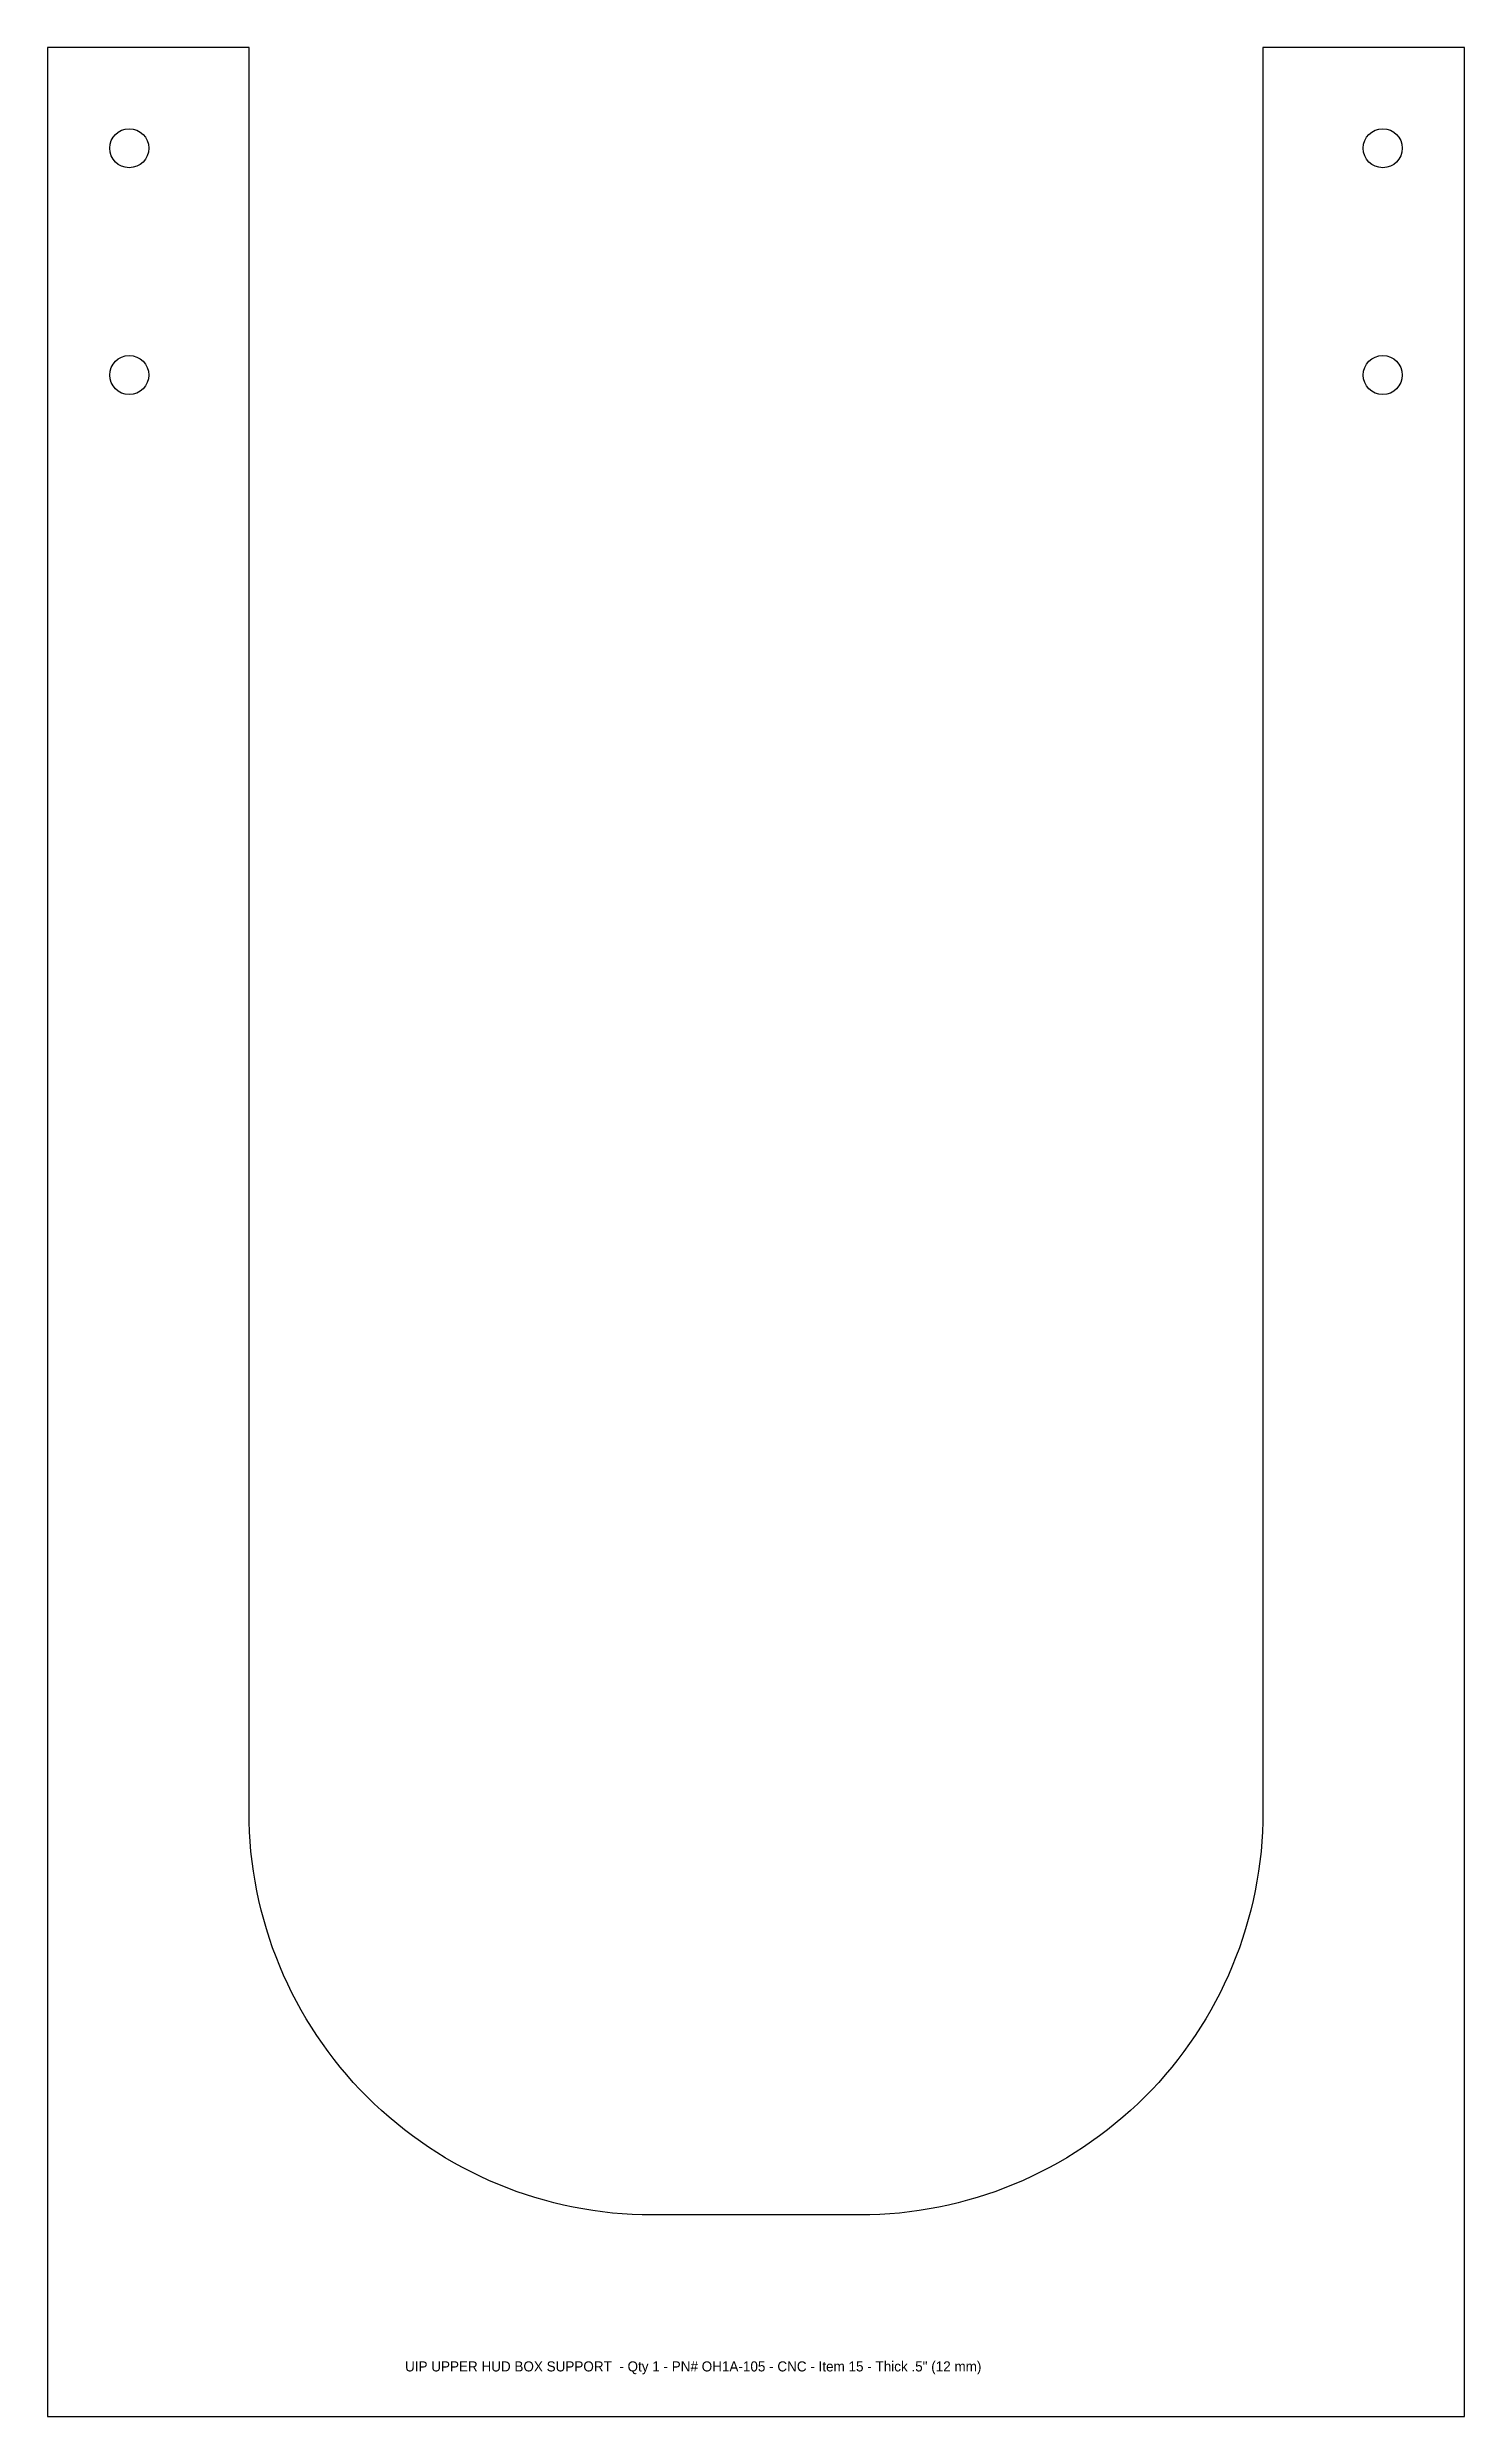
# Model space of a CAD drawing. Header units: inches. Extents: x 0 to 7, y 0 to 11.8.
import ezdxf

# ---------------------------------------------------------------- set-up
doc = ezdxf.new("R2010")
doc.units = ezdxf.units.IN
doc.header["$MEASUREMENT"] = 0
doc.layers.add('Info', color=4, linetype='Continuous')
doc.styles.add('Annotative', font='txt')

msp = doc.modelspace()

# ---------------------------------------------------------------- linework, layer by layer
at = {"color": 7, "linetype": 'Continuous', "lineweight": 25}
msp.add_lwpolyline([(6.029, 3, -0.414214), (4.029, 1), (3, 1, -0.414214), (1, 3), (1, 11.75), (0, 11.75), (0, 0), (7.029, 0), (7.029, 11.75), (6.029, 11.75)], format="xyb", close=True, dxfattribs=at)
for centre in [(0.406, 11.25), (6.623, 11.25), (0.406, 10.125), (6.623, 10.125)]:
    msp.add_circle(centre, 0.0968, dxfattribs=at)

# ---------------------------------------------------------------- texts
at = {"layer": 'Info', "style": 'Annotative'}
msp.add_text('UIP UPPER HUD BOX SUPPORT  - Qty 1 - PN# OH1A-105 - CNC - Item 15 - Thick .5" (12 mm)', height=0.05, dxfattribs=at).set_placement((1.774, 0.224))

doc.saveas('drawing.dxf')
